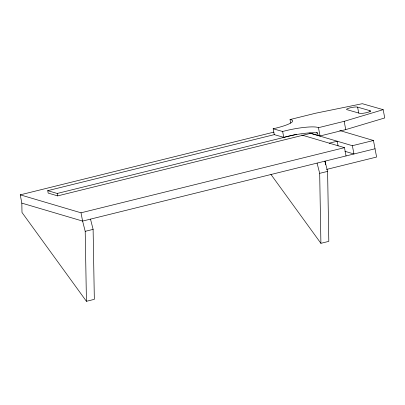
<?xml version="1.0" encoding="UTF-8"?>
<svg xmlns="http://www.w3.org/2000/svg" width="405" height="405" viewBox="0 0 405 405"><rect width="100%" height="100%" fill="white"/><g stroke="black" fill="none" stroke-linecap="round" stroke-linejoin="round"><path stroke-width="0.61" d="M318.077 135.432L317.611 133.007L316.781 132.87A25.672 4.212 -10.8 0 0 283.753 137.346L274.276 134.632L273.157 128.78L282.634 131.493A25.672 4.212 -10.8 0 1 318.457 127.691L344.164 121.333L383.165 109.669L384.75 117.951L345.754 129.615L320.041 135.974L309.734 133.012M273.157 128.78A25.672 4.212 -10.8 0 0 290.026 119.556L315.733 113.197L362.313 103.7L383.165 109.669M90.497 219.13L93.109 229.377L94.335 299.346L86.432 301.3L21.991 212.463L21.824 203.118L20.25 194.84L273.881 132.121M310.6 133.351L57.682 195.893L48.185 193.084L47.724 190.659L274.246 134.642M47.724 190.659L57.221 193.463L296.632 134.263M329.28 143.167L337.183 141.213L338.084 145.942M20.25 194.84L81.02 212.807L344.473 147.658L346.047 155.94M310.2 133.235L352.375 145.704L373.456 140.494L376.604 157.049L326.551 169.427M375.03 148.772L82.595 221.084L21.824 203.118M86.432 301.3L85.207 231.331L93.109 229.377M327.589 171.391L328.809 241.365L320.907 243.319L319.682 173.35L327.589 171.391L324.972 161.149L325.65 164.698M369.917 110.666A5.7 0.937 -10.8 0 1 366.884 112.565A5.7 0.937 -10.8 0 1 359.493 113.258L347.136 109.72A5.7 0.937 -10.8 0 1 350.259 107.811A5.7 0.937 -10.8 0 1 357.605 107.143L369.917 110.666L370.145 111.851M316.421 132.658L317.611 133.007M339.76 130.531L373.456 140.494M301.695 135.012L344.473 147.658M344.928 151.313L353.955 153.986L352.375 145.704M270.91 174.393L320.907 243.319M317.069 163.104L319.682 173.35M85.207 231.331L82.595 221.084L81.02 212.807M357.605 107.143L358.739 113.056M344.164 121.333L345.754 129.615M318.457 127.691L320.041 135.974M290.026 119.556L290.704 123.105M282.634 131.493L283.753 137.346M57.221 193.463L57.682 195.893"/></g></svg>
